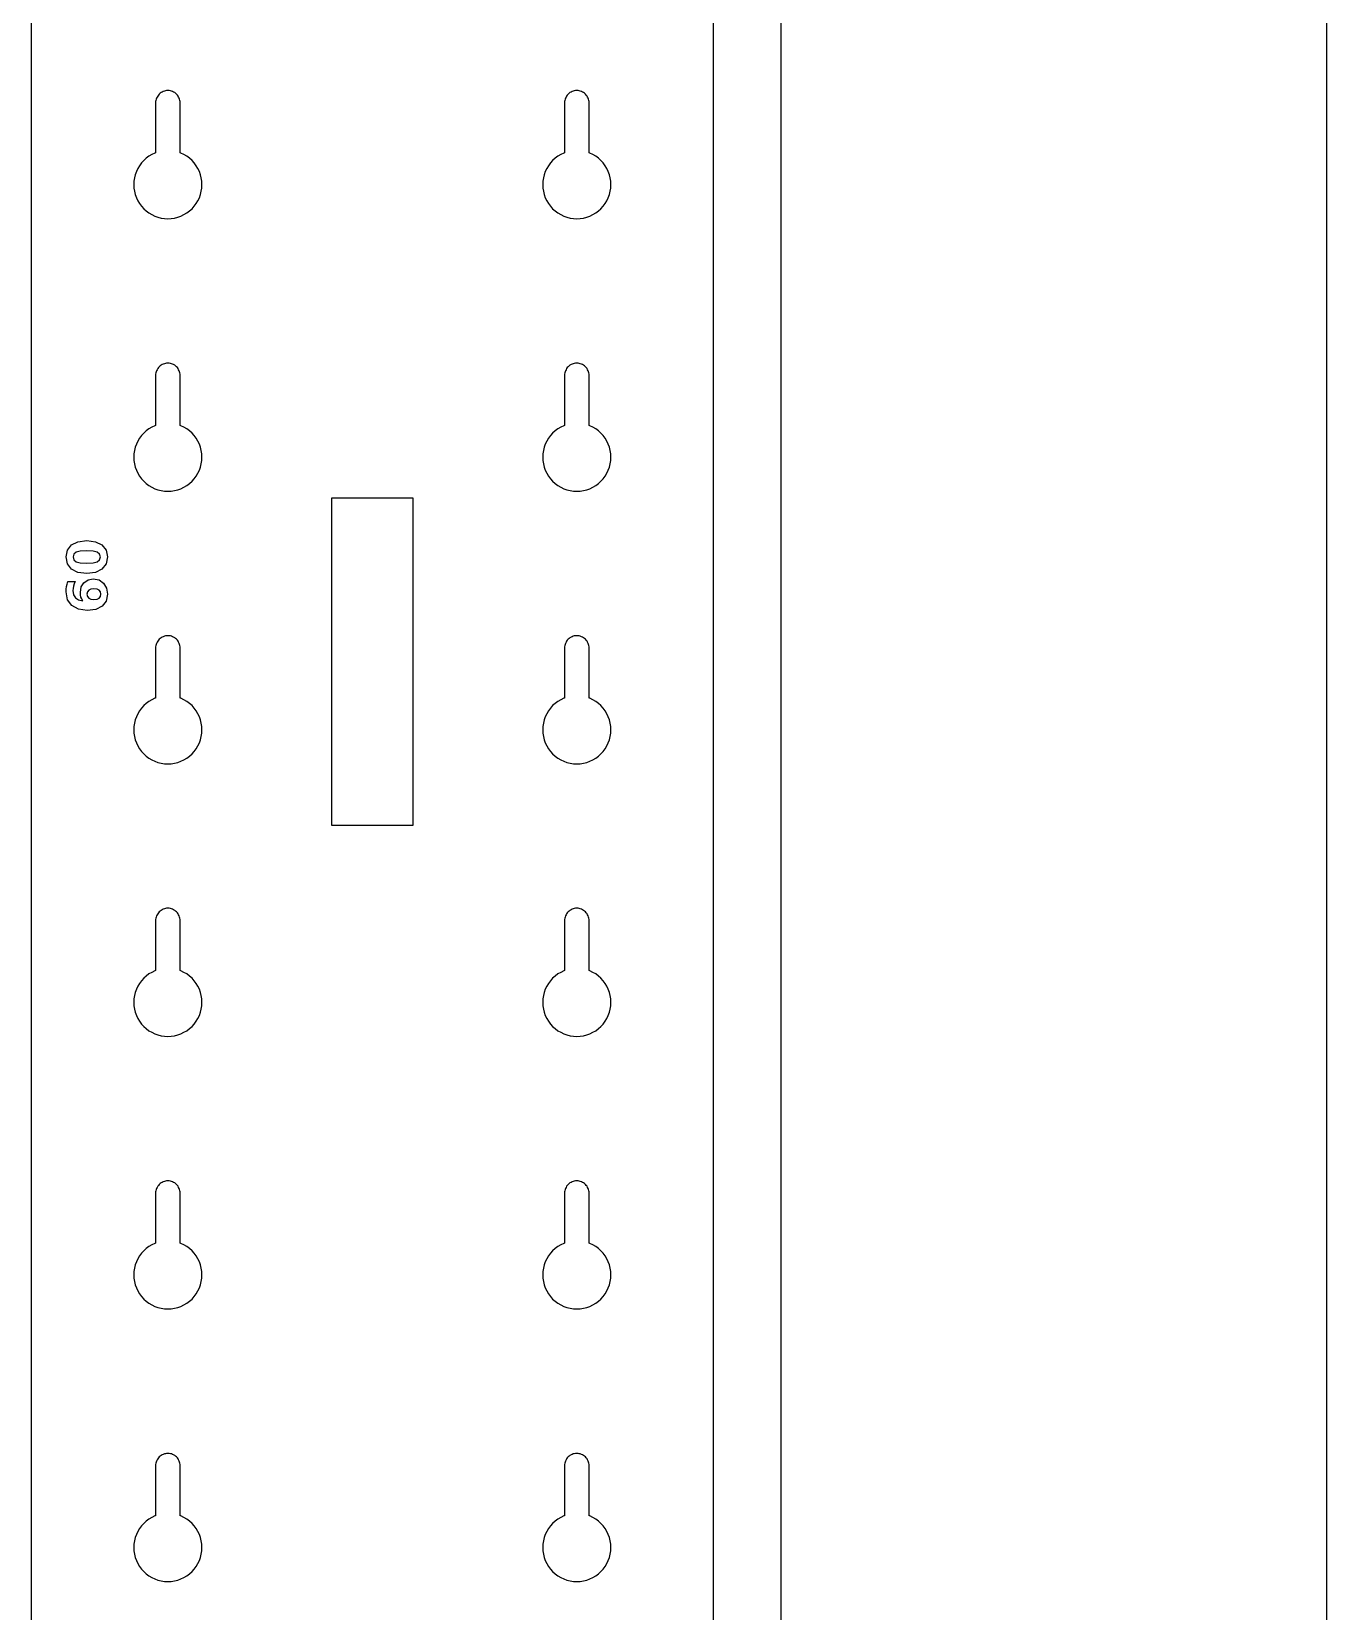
# Model space of a CAD drawing. Header units: millimetres. Extents: x 12 to 1278, y 12 to 884.
# Drawn here: x 1183.5 to 1278.5, y 553.8 to 669.7 of the extents above; entities that cross this region are included whole.
import ezdxf

# ---------------------------------------------------------------- set-up
doc = ezdxf.new("R2010")
doc.units = ezdxf.units.MM
doc.layers.add('CUT', color=1, linetype='Continuous')
doc.layers.add('ENGRAVE', color=5, linetype='Continuous')

msp = doc.modelspace()

# ---------------------------------------------------------------- linework, layer by layer
at = {"layer": 'CUT', "color": 1}
for points in [[(1243.5, 12.5), (1243.5, 40.5), (1238.5, 40.5), (1238.5, 780.5), (1243.5, 780.5), (1243.5, 808.5), (1273.5, 808.5), (1273.5, 780.5), (1278.5, 780.5), (1278.5, 40.5), (1273.5, 40.5), (1273.5, 12.5)], [(1188.5, 12.5), (1188.5, 18.5), (1183.5, 18.5), (1183.5, 758.5), (1188.5, 758.5), (1188.5, 764.5), (1228.5, 764.5), (1228.5, 758.5), (1233.5, 758.5), (1233.5, 18.5), (1228.5, 18.5), (1228.5, 12.5)], [(1195.43, 660.09), (1195.27, 660.27), (1195.09, 660.43), (1194.89, 660.58), (1194.68, 660.7), (1194.46, 660.81), (1194.4, 660.83), (1194.4, 664.5), (1194.4, 664.59), (1194.38, 664.68), (1194.36, 664.76), (1194.33, 664.84), (1194.29, 664.92), (1194.25, 665), (1194.2, 665.07), (1194.14, 665.14), (1194.07, 665.2), (1194, 665.25), (1193.92, 665.29), (1193.84, 665.33), (1193.76, 665.36), (1193.68, 665.38), (1193.59, 665.4), (1193.5, 665.4), (1193.41, 665.4), (1193.32, 665.38), (1193.24, 665.36), (1193.16, 665.33), (1193.08, 665.29), (1193, 665.25), (1192.93, 665.2), (1192.86, 665.14), (1192.8, 665.07), (1192.75, 665), (1192.71, 664.92), (1192.67, 664.84), (1192.64, 664.76), (1192.62, 664.68), (1192.6, 664.59), (1192.6, 664.5), (1192.6, 660.83), (1192.54, 660.81), (1192.32, 660.7), (1192.11, 660.58), (1191.91, 660.43), (1191.73, 660.27), (1191.57, 660.09), (1191.42, 659.89), (1191.3, 659.68), (1191.19, 659.46), (1191.11, 659.23), (1191.05, 658.99), (1191.01, 658.75), (1191, 658.5), (1191.01, 658.25), (1191.05, 658.01), (1191.11, 657.77), (1191.19, 657.54), (1191.3, 657.32), (1191.42, 657.11), (1191.57, 656.91), (1191.73, 656.73), (1191.91, 656.57), (1192.11, 656.42), (1192.32, 656.3), (1192.54, 656.19), (1192.77, 656.11), (1193.01, 656.05), (1193.25, 656.01), (1193.5, 656), (1193.75, 656.01), (1193.99, 656.05), (1194.23, 656.11), (1194.46, 656.19), (1194.68, 656.3), (1194.89, 656.42), (1195.09, 656.57), (1195.27, 656.73), (1195.43, 656.91), (1195.58, 657.11), (1195.7, 657.32), (1195.81, 657.54), (1195.89, 657.77), (1195.95, 658.01), (1195.99, 658.25), (1196, 658.5), (1195.99, 658.75), (1195.95, 658.99), (1195.89, 659.23), (1195.81, 659.46), (1195.7, 659.68), (1195.58, 659.89)], [(1225.43, 660.09), (1225.27, 660.27), (1225.09, 660.43), (1224.89, 660.58), (1224.68, 660.7), (1224.46, 660.81), (1224.4, 660.83), (1224.4, 664.5), (1224.4, 664.59), (1224.38, 664.68), (1224.36, 664.76), (1224.33, 664.84), (1224.29, 664.92), (1224.25, 665), (1224.2, 665.07), (1224.14, 665.14), (1224.07, 665.2), (1224, 665.25), (1223.92, 665.29), (1223.84, 665.33), (1223.76, 665.36), (1223.68, 665.38), (1223.59, 665.4), (1223.5, 665.4), (1223.41, 665.4), (1223.32, 665.38), (1223.24, 665.36), (1223.16, 665.33), (1223.08, 665.29), (1223, 665.25), (1222.93, 665.2), (1222.86, 665.14), (1222.8, 665.07), (1222.75, 665), (1222.71, 664.92), (1222.67, 664.84), (1222.64, 664.76), (1222.62, 664.68), (1222.6, 664.59), (1222.6, 664.5), (1222.6, 660.83), (1222.54, 660.81), (1222.32, 660.7), (1222.11, 660.58), (1221.91, 660.43), (1221.73, 660.27), (1221.57, 660.09), (1221.42, 659.89), (1221.3, 659.68), (1221.19, 659.46), (1221.11, 659.23), (1221.05, 658.99), (1221.01, 658.75), (1221, 658.5), (1221.01, 658.25), (1221.05, 658.01), (1221.11, 657.77), (1221.19, 657.54), (1221.3, 657.32), (1221.42, 657.11), (1221.57, 656.91), (1221.73, 656.73), (1221.91, 656.57), (1222.11, 656.42), (1222.32, 656.3), (1222.54, 656.19), (1222.77, 656.11), (1223.01, 656.05), (1223.25, 656.01), (1223.5, 656), (1223.75, 656.01), (1223.99, 656.05), (1224.23, 656.11), (1224.46, 656.19), (1224.68, 656.3), (1224.89, 656.42), (1225.09, 656.57), (1225.27, 656.73), (1225.43, 656.91), (1225.58, 657.11), (1225.7, 657.32), (1225.81, 657.54), (1225.89, 657.77), (1225.95, 658.01), (1225.99, 658.25), (1226, 658.5), (1225.99, 658.75), (1225.95, 658.99), (1225.89, 659.23), (1225.81, 659.46), (1225.7, 659.68), (1225.58, 659.89)], [(1195.58, 639.89), (1195.43, 640.09), (1195.27, 640.27), (1195.09, 640.43), (1194.89, 640.58), (1194.68, 640.7), (1194.46, 640.81), (1194.4, 640.83), (1194.4, 644.5), (1194.4, 644.59), (1194.38, 644.68), (1194.36, 644.76), (1194.33, 644.84), (1194.29, 644.92), (1194.25, 645), (1194.2, 645.07), (1194.14, 645.14), (1194.07, 645.2), (1194, 645.25), (1193.92, 645.29), (1193.84, 645.33), (1193.76, 645.36), (1193.68, 645.38), (1193.59, 645.4), (1193.5, 645.4), (1193.41, 645.4), (1193.32, 645.38), (1193.24, 645.36), (1193.16, 645.33), (1193.08, 645.29), (1193, 645.25), (1192.93, 645.2), (1192.86, 645.14), (1192.8, 645.07), (1192.75, 645), (1192.71, 644.92), (1192.67, 644.84), (1192.64, 644.76), (1192.62, 644.68), (1192.6, 644.59), (1192.6, 644.5), (1192.6, 640.83), (1192.54, 640.81), (1192.32, 640.7), (1192.11, 640.58), (1191.91, 640.43), (1191.73, 640.27), (1191.57, 640.09), (1191.42, 639.89), (1191.3, 639.68), (1191.19, 639.46), (1191.11, 639.23), (1191.05, 638.99), (1191.01, 638.75), (1191, 638.5), (1191.01, 638.25), (1191.05, 638.01), (1191.11, 637.77), (1191.19, 637.54), (1191.3, 637.32), (1191.42, 637.11), (1191.57, 636.91), (1191.73, 636.73), (1191.91, 636.57), (1192.11, 636.42), (1192.32, 636.3), (1192.54, 636.19), (1192.77, 636.11), (1193.01, 636.05), (1193.25, 636.01), (1193.5, 636), (1193.75, 636.01), (1193.99, 636.05), (1194.23, 636.11), (1194.46, 636.19), (1194.68, 636.3), (1194.89, 636.42), (1195.09, 636.57), (1195.27, 636.73), (1195.43, 636.91), (1195.58, 637.11), (1195.7, 637.32), (1195.81, 637.54), (1195.89, 637.77), (1195.95, 638.01), (1195.99, 638.25), (1196, 638.5), (1195.99, 638.75), (1195.95, 638.99), (1195.89, 639.23), (1195.81, 639.46), (1195.7, 639.68)], [(1225.58, 639.89), (1225.43, 640.09), (1225.27, 640.27), (1225.09, 640.43), (1224.89, 640.58), (1224.68, 640.7), (1224.46, 640.81), (1224.4, 640.83), (1224.4, 644.5), (1224.4, 644.59), (1224.38, 644.68), (1224.36, 644.76), (1224.33, 644.84), (1224.29, 644.92), (1224.25, 645), (1224.2, 645.07), (1224.14, 645.14), (1224.07, 645.2), (1224, 645.25), (1223.92, 645.29), (1223.84, 645.33), (1223.76, 645.36), (1223.68, 645.38), (1223.59, 645.4), (1223.5, 645.4), (1223.41, 645.4), (1223.32, 645.38), (1223.24, 645.36), (1223.16, 645.33), (1223.08, 645.29), (1223, 645.25), (1222.93, 645.2), (1222.86, 645.14), (1222.8, 645.07), (1222.75, 645), (1222.71, 644.92), (1222.67, 644.84), (1222.64, 644.76), (1222.62, 644.68), (1222.6, 644.59), (1222.6, 644.5), (1222.6, 640.83), (1222.54, 640.81), (1222.32, 640.7), (1222.11, 640.58), (1221.91, 640.43), (1221.73, 640.27), (1221.57, 640.09), (1221.42, 639.89), (1221.3, 639.68), (1221.19, 639.46), (1221.11, 639.23), (1221.05, 638.99), (1221.01, 638.75), (1221, 638.5), (1221.01, 638.25), (1221.05, 638.01), (1221.11, 637.77), (1221.19, 637.54), (1221.3, 637.32), (1221.42, 637.11), (1221.57, 636.91), (1221.73, 636.73), (1221.91, 636.57), (1222.11, 636.42), (1222.32, 636.3), (1222.54, 636.19), (1222.77, 636.11), (1223.01, 636.05), (1223.25, 636.01), (1223.5, 636), (1223.75, 636.01), (1223.99, 636.05), (1224.23, 636.11), (1224.46, 636.19), (1224.68, 636.3), (1224.89, 636.42), (1225.09, 636.57), (1225.27, 636.73), (1225.43, 636.91), (1225.58, 637.11), (1225.7, 637.32), (1225.81, 637.54), (1225.89, 637.77), (1225.95, 638.01), (1225.99, 638.25), (1226, 638.5), (1225.99, 638.75), (1225.95, 638.99), (1225.89, 639.23), (1225.81, 639.46), (1225.7, 639.68)], [(1211.5, 611.5), (1211.5, 635.5), (1205.5, 635.5), (1205.5, 611.5)], [(1195.58, 619.89), (1195.43, 620.09), (1195.27, 620.27), (1195.09, 620.43), (1194.89, 620.58), (1194.68, 620.7), (1194.46, 620.81), (1194.4, 620.83), (1194.4, 624.5), (1194.4, 624.59), (1194.38, 624.68), (1194.36, 624.76), (1194.33, 624.84), (1194.29, 624.92), (1194.25, 625), (1194.2, 625.07), (1194.14, 625.14), (1194.07, 625.2), (1194, 625.25), (1193.92, 625.29), (1193.84, 625.33), (1193.76, 625.36), (1193.68, 625.38), (1193.59, 625.4), (1193.5, 625.4), (1193.41, 625.4), (1193.32, 625.38), (1193.24, 625.36), (1193.16, 625.33), (1193.08, 625.29), (1193, 625.25), (1192.93, 625.2), (1192.86, 625.14), (1192.8, 625.07), (1192.75, 625), (1192.71, 624.92), (1192.67, 624.84), (1192.64, 624.76), (1192.62, 624.68), (1192.6, 624.59), (1192.6, 624.5), (1192.6, 620.83), (1192.54, 620.81), (1192.32, 620.7), (1192.11, 620.58), (1191.91, 620.43), (1191.73, 620.27), (1191.57, 620.09), (1191.42, 619.89), (1191.3, 619.68), (1191.19, 619.46), (1191.11, 619.23), (1191.05, 618.99), (1191.01, 618.75), (1191, 618.5), (1191.01, 618.25), (1191.05, 618.01), (1191.11, 617.77), (1191.19, 617.54), (1191.3, 617.32), (1191.42, 617.11), (1191.57, 616.91), (1191.73, 616.73), (1191.91, 616.57), (1192.11, 616.42), (1192.32, 616.3), (1192.54, 616.19), (1192.77, 616.11), (1193.01, 616.05), (1193.25, 616.01), (1193.5, 616), (1193.75, 616.01), (1193.99, 616.05), (1194.23, 616.11), (1194.46, 616.19), (1194.68, 616.3), (1194.89, 616.42), (1195.09, 616.57), (1195.27, 616.73), (1195.43, 616.91), (1195.58, 617.11), (1195.7, 617.32), (1195.81, 617.54), (1195.89, 617.77), (1195.95, 618.01), (1195.99, 618.25), (1196, 618.5), (1195.99, 618.75), (1195.95, 618.99), (1195.89, 619.23), (1195.81, 619.46), (1195.7, 619.68)], [(1225.43, 620.09), (1225.27, 620.27), (1225.09, 620.43), (1224.89, 620.58), (1224.68, 620.7), (1224.46, 620.81), (1224.4, 620.83), (1224.4, 624.5), (1224.4, 624.59), (1224.38, 624.68), (1224.36, 624.76), (1224.33, 624.84), (1224.29, 624.92), (1224.25, 625), (1224.2, 625.07), (1224.14, 625.14), (1224.07, 625.2), (1224, 625.25), (1223.92, 625.29), (1223.84, 625.33), (1223.76, 625.36), (1223.68, 625.38), (1223.59, 625.4), (1223.5, 625.4), (1223.41, 625.4), (1223.32, 625.38), (1223.24, 625.36), (1223.16, 625.33), (1223.08, 625.29), (1223, 625.25), (1222.93, 625.2), (1222.86, 625.14), (1222.8, 625.07), (1222.75, 625), (1222.71, 624.92), (1222.67, 624.84), (1222.64, 624.76), (1222.62, 624.68), (1222.6, 624.59), (1222.6, 624.5), (1222.6, 620.83), (1222.54, 620.81), (1222.32, 620.7), (1222.11, 620.58), (1221.91, 620.43), (1221.73, 620.27), (1221.57, 620.09), (1221.42, 619.89), (1221.3, 619.68), (1221.19, 619.46), (1221.11, 619.23), (1221.05, 618.99), (1221.01, 618.75), (1221, 618.5), (1221.01, 618.25), (1221.05, 618.01), (1221.11, 617.77), (1221.19, 617.54), (1221.3, 617.32), (1221.42, 617.11), (1221.57, 616.91), (1221.73, 616.73), (1221.91, 616.57), (1222.11, 616.42), (1222.32, 616.3), (1222.54, 616.19), (1222.77, 616.11), (1223.01, 616.05), (1223.25, 616.01), (1223.5, 616), (1223.75, 616.01), (1223.99, 616.05), (1224.23, 616.11), (1224.46, 616.19), (1224.68, 616.3), (1224.89, 616.42), (1225.09, 616.57), (1225.27, 616.73), (1225.43, 616.91), (1225.58, 617.11), (1225.7, 617.32), (1225.81, 617.54), (1225.89, 617.77), (1225.95, 618.01), (1225.99, 618.25), (1226, 618.5), (1225.99, 618.75), (1225.95, 618.99), (1225.89, 619.23), (1225.81, 619.46), (1225.7, 619.68), (1225.58, 619.89)], [(1195.43, 600.09), (1195.27, 600.27), (1195.09, 600.43), (1194.89, 600.58), (1194.68, 600.7), (1194.46, 600.81), (1194.4, 600.83), (1194.4, 604.5), (1194.4, 604.59), (1194.38, 604.68), (1194.36, 604.76), (1194.33, 604.84), (1194.29, 604.92), (1194.25, 605), (1194.2, 605.07), (1194.14, 605.14), (1194.07, 605.2), (1194, 605.25), (1193.92, 605.29), (1193.84, 605.33), (1193.76, 605.36), (1193.68, 605.38), (1193.59, 605.4), (1193.5, 605.4), (1193.41, 605.4), (1193.32, 605.38), (1193.24, 605.36), (1193.16, 605.33), (1193.08, 605.29), (1193, 605.25), (1192.93, 605.2), (1192.86, 605.14), (1192.8, 605.07), (1192.75, 605), (1192.71, 604.92), (1192.67, 604.84), (1192.64, 604.76), (1192.62, 604.68), (1192.6, 604.59), (1192.6, 604.5), (1192.6, 600.83), (1192.54, 600.81), (1192.32, 600.7), (1192.11, 600.58), (1191.91, 600.43), (1191.73, 600.27), (1191.57, 600.09), (1191.42, 599.89), (1191.3, 599.68), (1191.19, 599.46), (1191.11, 599.23), (1191.05, 598.99), (1191.01, 598.75), (1191, 598.5), (1191.01, 598.25), (1191.05, 598.01), (1191.11, 597.77), (1191.19, 597.54), (1191.3, 597.32), (1191.42, 597.11), (1191.57, 596.91), (1191.73, 596.73), (1191.91, 596.57), (1192.11, 596.42), (1192.32, 596.3), (1192.54, 596.19), (1192.77, 596.11), (1193.01, 596.05), (1193.25, 596.01), (1193.5, 596), (1193.75, 596.01), (1193.99, 596.05), (1194.23, 596.11), (1194.46, 596.19), (1194.68, 596.3), (1194.89, 596.42), (1195.09, 596.57), (1195.27, 596.73), (1195.43, 596.91), (1195.58, 597.11), (1195.7, 597.32), (1195.81, 597.54), (1195.89, 597.77), (1195.95, 598.01), (1195.99, 598.25), (1196, 598.5), (1195.99, 598.75), (1195.95, 598.99), (1195.89, 599.23), (1195.81, 599.46), (1195.7, 599.68), (1195.58, 599.89)], [(1225.58, 599.89), (1225.43, 600.09), (1225.27, 600.27), (1225.09, 600.43), (1224.89, 600.58), (1224.68, 600.7), (1224.46, 600.81), (1224.4, 600.83), (1224.4, 604.5), (1224.4, 604.59), (1224.38, 604.68), (1224.36, 604.76), (1224.33, 604.84), (1224.29, 604.92), (1224.25, 605), (1224.2, 605.07), (1224.14, 605.14), (1224.07, 605.2), (1224, 605.25), (1223.92, 605.29), (1223.84, 605.33), (1223.76, 605.36), (1223.68, 605.38), (1223.59, 605.4), (1223.5, 605.4), (1223.41, 605.4), (1223.32, 605.38), (1223.24, 605.36), (1223.16, 605.33), (1223.08, 605.29), (1223, 605.25), (1222.93, 605.2), (1222.86, 605.14), (1222.8, 605.07), (1222.75, 605), (1222.71, 604.92), (1222.67, 604.84), (1222.64, 604.76), (1222.62, 604.68), (1222.6, 604.59), (1222.6, 604.5), (1222.6, 600.83), (1222.54, 600.81), (1222.32, 600.7), (1222.11, 600.58), (1221.91, 600.43), (1221.73, 600.27), (1221.57, 600.09), (1221.42, 599.89), (1221.3, 599.68), (1221.19, 599.46), (1221.11, 599.23), (1221.05, 598.99), (1221.01, 598.75), (1221, 598.5), (1221.01, 598.25), (1221.05, 598.01), (1221.11, 597.77), (1221.19, 597.54), (1221.3, 597.32), (1221.42, 597.11), (1221.57, 596.91), (1221.73, 596.73), (1221.91, 596.57), (1222.11, 596.42), (1222.32, 596.3), (1222.54, 596.19), (1222.77, 596.11), (1223.01, 596.05), (1223.25, 596.01), (1223.5, 596), (1223.75, 596.01), (1223.99, 596.05), (1224.23, 596.11), (1224.46, 596.19), (1224.68, 596.3), (1224.89, 596.42), (1225.09, 596.57), (1225.27, 596.73), (1225.43, 596.91), (1225.58, 597.11), (1225.7, 597.32), (1225.81, 597.54), (1225.89, 597.77), (1225.95, 598.01), (1225.99, 598.25), (1226, 598.5), (1225.99, 598.75), (1225.95, 598.99), (1225.89, 599.23), (1225.81, 599.46), (1225.7, 599.68)], [(1195.58, 579.89), (1195.43, 580.09), (1195.27, 580.27), (1195.09, 580.43), (1194.89, 580.58), (1194.68, 580.7), (1194.46, 580.81), (1194.4, 580.83), (1194.4, 584.5), (1194.4, 584.59), (1194.38, 584.68), (1194.36, 584.76), (1194.33, 584.84), (1194.29, 584.92), (1194.25, 585), (1194.2, 585.07), (1194.14, 585.14), (1194.07, 585.2), (1194, 585.25), (1193.92, 585.29), (1193.84, 585.33), (1193.76, 585.36), (1193.68, 585.38), (1193.59, 585.4), (1193.5, 585.4), (1193.41, 585.4), (1193.32, 585.38), (1193.24, 585.36), (1193.16, 585.33), (1193.08, 585.29), (1193, 585.25), (1192.93, 585.2), (1192.86, 585.14), (1192.8, 585.07), (1192.75, 585), (1192.71, 584.92), (1192.67, 584.84), (1192.64, 584.76), (1192.62, 584.68), (1192.6, 584.59), (1192.6, 584.5), (1192.6, 580.83), (1192.54, 580.81), (1192.32, 580.7), (1192.11, 580.58), (1191.91, 580.43), (1191.73, 580.27), (1191.57, 580.09), (1191.42, 579.89), (1191.3, 579.68), (1191.19, 579.46), (1191.11, 579.23), (1191.05, 578.99), (1191.01, 578.75), (1191, 578.5), (1191.01, 578.25), (1191.05, 578.01), (1191.11, 577.77), (1191.19, 577.54), (1191.3, 577.32), (1191.42, 577.11), (1191.57, 576.91), (1191.73, 576.73), (1191.91, 576.57), (1192.11, 576.42), (1192.32, 576.3), (1192.54, 576.19), (1192.77, 576.11), (1193.01, 576.05), (1193.25, 576.01), (1193.5, 576), (1193.75, 576.01), (1193.99, 576.05), (1194.23, 576.11), (1194.46, 576.19), (1194.68, 576.3), (1194.89, 576.42), (1195.09, 576.57), (1195.27, 576.73), (1195.43, 576.91), (1195.58, 577.11), (1195.7, 577.32), (1195.81, 577.54), (1195.89, 577.77), (1195.95, 578.01), (1195.99, 578.25), (1196, 578.5), (1195.99, 578.75), (1195.95, 578.99), (1195.89, 579.23), (1195.81, 579.46), (1195.7, 579.68)], [(1225.43, 580.09), (1225.27, 580.27), (1225.09, 580.43), (1224.89, 580.58), (1224.68, 580.7), (1224.46, 580.81), (1224.4, 580.83), (1224.4, 584.5), (1224.4, 584.59), (1224.38, 584.68), (1224.36, 584.76), (1224.33, 584.84), (1224.29, 584.92), (1224.25, 585), (1224.2, 585.07), (1224.14, 585.14), (1224.07, 585.2), (1224, 585.25), (1223.92, 585.29), (1223.84, 585.33), (1223.76, 585.36), (1223.68, 585.38), (1223.59, 585.4), (1223.5, 585.4), (1223.41, 585.4), (1223.32, 585.38), (1223.24, 585.36), (1223.16, 585.33), (1223.08, 585.29), (1223, 585.25), (1222.93, 585.2), (1222.86, 585.14), (1222.8, 585.07), (1222.75, 585), (1222.71, 584.92), (1222.67, 584.84), (1222.64, 584.76), (1222.62, 584.68), (1222.6, 584.59), (1222.6, 584.5), (1222.6, 580.83), (1222.54, 580.81), (1222.32, 580.7), (1222.11, 580.58), (1221.91, 580.43), (1221.73, 580.27), (1221.57, 580.09), (1221.42, 579.89), (1221.3, 579.68), (1221.19, 579.46), (1221.11, 579.23), (1221.05, 578.99), (1221.01, 578.75), (1221, 578.5), (1221.01, 578.25), (1221.05, 578.01), (1221.11, 577.77), (1221.19, 577.54), (1221.3, 577.32), (1221.42, 577.11), (1221.57, 576.91), (1221.73, 576.73), (1221.91, 576.57), (1222.11, 576.42), (1222.32, 576.3), (1222.54, 576.19), (1222.77, 576.11), (1223.01, 576.05), (1223.25, 576.01), (1223.5, 576), (1223.75, 576.01), (1223.99, 576.05), (1224.23, 576.11), (1224.46, 576.19), (1224.68, 576.3), (1224.89, 576.42), (1225.09, 576.57), (1225.27, 576.73), (1225.43, 576.91), (1225.58, 577.11), (1225.7, 577.32), (1225.81, 577.54), (1225.89, 577.77), (1225.95, 578.01), (1225.99, 578.25), (1226, 578.5), (1225.99, 578.75), (1225.95, 578.99), (1225.89, 579.23), (1225.81, 579.46), (1225.7, 579.68), (1225.58, 579.89)], [(1195.43, 560.09), (1195.27, 560.27), (1195.09, 560.43), (1194.89, 560.58), (1194.68, 560.7), (1194.46, 560.81), (1194.4, 560.83), (1194.4, 564.5), (1194.4, 564.59), (1194.38, 564.68), (1194.36, 564.76), (1194.33, 564.84), (1194.29, 564.92), (1194.25, 565), (1194.2, 565.07), (1194.14, 565.14), (1194.07, 565.2), (1194, 565.25), (1193.92, 565.29), (1193.84, 565.33), (1193.76, 565.36), (1193.68, 565.38), (1193.59, 565.4), (1193.5, 565.4), (1193.41, 565.4), (1193.32, 565.38), (1193.24, 565.36), (1193.16, 565.33), (1193.08, 565.29), (1193, 565.25), (1192.93, 565.2), (1192.86, 565.14), (1192.8, 565.07), (1192.75, 565), (1192.71, 564.92), (1192.67, 564.84), (1192.64, 564.76), (1192.62, 564.68), (1192.6, 564.59), (1192.6, 564.5), (1192.6, 560.83), (1192.54, 560.81), (1192.32, 560.7), (1192.11, 560.58), (1191.91, 560.43), (1191.73, 560.27), (1191.57, 560.09), (1191.42, 559.89), (1191.3, 559.68), (1191.19, 559.46), (1191.11, 559.23), (1191.05, 558.99), (1191.01, 558.75), (1191, 558.5), (1191.01, 558.25), (1191.05, 558.01), (1191.11, 557.77), (1191.19, 557.54), (1191.3, 557.32), (1191.42, 557.11), (1191.57, 556.91), (1191.73, 556.73), (1191.91, 556.57), (1192.11, 556.42), (1192.32, 556.3), (1192.54, 556.19), (1192.77, 556.11), (1193.01, 556.05), (1193.25, 556.01), (1193.5, 556), (1193.75, 556.01), (1193.99, 556.05), (1194.23, 556.11), (1194.46, 556.19), (1194.68, 556.3), (1194.89, 556.42), (1195.09, 556.57), (1195.27, 556.73), (1195.43, 556.91), (1195.58, 557.11), (1195.7, 557.32), (1195.81, 557.54), (1195.89, 557.77), (1195.95, 558.01), (1195.99, 558.25), (1196, 558.5), (1195.99, 558.75), (1195.95, 558.99), (1195.89, 559.23), (1195.81, 559.46), (1195.7, 559.68), (1195.58, 559.89)], [(1225.58, 559.89), (1225.43, 560.09), (1225.27, 560.27), (1225.09, 560.43), (1224.89, 560.58), (1224.68, 560.7), (1224.46, 560.81), (1224.4, 560.83), (1224.4, 564.5), (1224.4, 564.59), (1224.38, 564.68), (1224.36, 564.76), (1224.33, 564.84), (1224.29, 564.92), (1224.25, 565), (1224.2, 565.07), (1224.14, 565.14), (1224.07, 565.2), (1224, 565.25), (1223.92, 565.29), (1223.84, 565.33), (1223.76, 565.36), (1223.68, 565.38), (1223.59, 565.4), (1223.5, 565.4), (1223.41, 565.4), (1223.32, 565.38), (1223.24, 565.36), (1223.16, 565.33), (1223.08, 565.29), (1223, 565.25), (1222.93, 565.2), (1222.86, 565.14), (1222.8, 565.07), (1222.75, 565), (1222.71, 564.92), (1222.67, 564.84), (1222.64, 564.76), (1222.62, 564.68), (1222.6, 564.59), (1222.6, 564.5), (1222.6, 560.83), (1222.54, 560.81), (1222.32, 560.7), (1222.11, 560.58), (1221.91, 560.43), (1221.73, 560.27), (1221.57, 560.09), (1221.42, 559.89), (1221.3, 559.68), (1221.19, 559.46), (1221.11, 559.23), (1221.05, 558.99), (1221.01, 558.75), (1221, 558.5), (1221.01, 558.25), (1221.05, 558.01), (1221.11, 557.77), (1221.19, 557.54), (1221.3, 557.32), (1221.42, 557.11), (1221.57, 556.91), (1221.73, 556.73), (1221.91, 556.57), (1222.11, 556.42), (1222.32, 556.3), (1222.54, 556.19), (1222.77, 556.11), (1223.01, 556.05), (1223.25, 556.01), (1223.5, 556), (1223.75, 556.01), (1223.99, 556.05), (1224.23, 556.11), (1224.46, 556.19), (1224.68, 556.3), (1224.89, 556.42), (1225.09, 556.57), (1225.27, 556.73), (1225.43, 556.91), (1225.58, 557.11), (1225.7, 557.32), (1225.81, 557.54), (1225.89, 557.77), (1225.95, 558.01), (1225.99, 558.25), (1226, 558.5), (1225.99, 558.75), (1225.95, 558.99), (1225.89, 559.23), (1225.81, 559.46), (1225.7, 559.68)]]:
    msp.add_lwpolyline(points, close=True, dxfattribs=at)
at = {"layer": 'ENGRAVE', "color": 5}
for points in [[(1187.55, 632.38), (1188.19, 632.3), (1188.66, 632.06), (1188.96, 631.68), (1189.06, 631.18), (1188.96, 630.67), (1188.66, 630.29), (1188.19, 630.05), (1187.55, 629.97), (1186.9, 630.05), (1186.42, 630.29), (1186.13, 630.67), (1186.03, 631.18), (1186.13, 631.68), (1186.42, 632.06), (1186.9, 632.3)], [(1187.54, 631.62), (1187.07, 631.6), (1186.77, 631.52), (1186.6, 631.38), (1186.55, 631.18), (1186.6, 630.97), (1186.77, 630.83), (1187.07, 630.75), (1187.54, 630.73), (1188.01, 630.75), (1188.32, 630.83), (1188.49, 630.97), (1188.55, 631.18), (1188.49, 631.38), (1188.32, 631.52), (1188.01, 631.6)], [(1186.16, 629.38), (1186.7, 629.38), (1186.62, 629.2), (1186.57, 629.03), (1186.54, 628.87), (1186.53, 628.71), (1186.57, 628.41), (1186.71, 628.18), (1186.95, 628.04), (1187.27, 627.97), (1187.18, 628.1), (1187.12, 628.24), (1187.09, 628.4), (1187.08, 628.57), (1187.14, 628.98), (1187.34, 629.29), (1187.64, 629.5), (1188.02, 629.57), (1188.45, 629.49), (1188.77, 629.26), (1188.99, 628.9), (1189.06, 628.44), (1188.96, 627.94), (1188.67, 627.56), (1188.21, 627.33), (1187.58, 627.25), (1186.94, 627.34), (1186.45, 627.61), (1186.14, 628.04), (1186.04, 628.61), (1186.04, 628.81), (1186.07, 629), (1186.11, 629.19)], [(1187.56, 628.45), (1187.59, 628.27), (1187.69, 628.15), (1187.85, 628.08), (1188.07, 628.05), (1188.3, 628.08), (1188.46, 628.15), (1188.55, 628.27), (1188.58, 628.45), (1188.55, 628.62), (1188.46, 628.75), (1188.3, 628.82), (1188.07, 628.84), (1187.85, 628.82), (1187.69, 628.75), (1187.59, 628.62)]]:
    msp.add_lwpolyline(points, close=True, dxfattribs=at)

doc.saveas('drawing.dxf')
